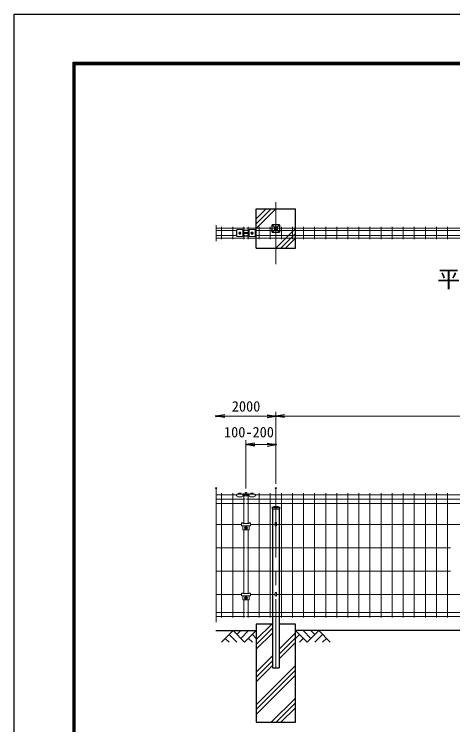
# Model space of a CAD drawing. Units: millimetres, scale not verified. Extents: x -4200 to 4200, y -2970 to 2970.
# Drawn here: x -4200 to -2189, y -285 to 2970 of the extents above; entities that cross this region are included whole.
import ezdxf
from ezdxf.enums import TextEntityAlignment as Align

# ---------------------------------------------------------------- set-up
doc = ezdxf.new("R2010")
doc.units = ezdxf.units.MM
doc.header["$LTSCALE"] = 10
doc.header["$PDMODE"] = 32
doc.header["$PDSIZE"] = 5
doc.linetypes.add('USER1', pattern=[50.8, 31.75, -6.35, 6.35, -6.35])
for name, color, linetype, lineweight in [('0-0_D-BGD', 7, 'Continuous', 25), ('0-1_D-STR4', 7, 'Continuous', 25), ('0-2_D-STR-DIM', 7, 'Continuous', 13), ('0-3_D-STR3', 3, 'Continuous', 13), ('0-4_D-BMK', 2, 'USER1', 13), ('0-5_D-STR1', 1, 'Continuous', 25), ('0-6_D-STR2', 7, 'Continuous', 13), ('0-7_D-DCR-HCH', 7, 'Continuous', 13), ('0-B_D-TTL-TXT', 7, 'Continuous', 25), ('0-C_D-TTL', 7, 'Continuous', 25)]:
    doc.layers.add(name, color=color, linetype=linetype, lineweight=lineweight)
doc.layers.add('0-8_0', color=7, linetype='Continuous')
doc.layers.add('0-9_Defpoints', color=7, linetype='Continuous')
doc.styles.add('ＭＳ ゴシック', font='')
doc.styles.get('ＭＳ ゴシック').set_extended_font_data('MS Gothic')

# ---------------------------------------------------------------- blocks, each defined once
blk = doc.blocks.new('_Open')
at = {"layer": '0-8_0'}
blk.add_line((-10, 1.667), (0, 0), dxfattribs=at)
blk.add_lwpolyline([(-10, -1.667), (0, 0), (-10, 0)], dxfattribs=at)

msp = doc.modelspace()

# ---------------------------------------------------------------- linework, layer by layer
at = {"layer": '0-0_D-BGD'}
for p, q in [((-3275.95, 146.38), (-3090.45, 146.38)), ((-1090.45, 146.38), (-2910.45, 146.38))]:
    msp.add_line(p, q, dxfattribs=at)
at = {"layer": '0-1_D-STR4'}
for p, q in [((-3090.45, 2078.29), (-2910.45, 2078.29)), ((-3090.45, 1898.29), (-3090.45, 2078.29)), ((-2910.45, 1898.29), (-2910.45, 2078.29)), ((-3090.45, 1898.29), (-2910.45, 1898.29))]:
    msp.add_line(p, q, dxfattribs=at)
msp.add_lwpolyline([(-3015.95, 176.38), (-3090.45, 176.38), (-3090.45, -273.62), (-2910.45, -273.62), (-2910.45, 176.38), (-2984.95, 176.38)], dxfattribs=at)
at = {"layer": '0-2_D-STR-DIM'}
for p, q in [((-3273.97, 2003.08), (-3273.97, 1930.88)), ((-3000.45, 818.64), (-3000.45, 1148.64)), ((-3000.45, 818.64), (-3000.45, 1148.64)), ((-3040.45, 1128.64), (-3233.97, 1128.64)), ((-2960.45, 1128.64), (-1040.45, 1128.64)), ((-3137.38, 796.78), (-3137.38, 1018.64)), ((-3000.45, 818.64), (-3000.45, 1018.64)), ((-3097.38, 998.64), (-3040.45, 998.64)), ((-3273.97, 798.64), (-3273.97, 185.56))]:
    msp.add_line(p, q, dxfattribs=at)
at = {"layer": '0-3_D-STR3'}
for p, q in [((-3180.41, 1980.89), (-3180.41, 1953.89)), ((-3178.91, 1980.89), (-3180.41, 1980.89)), ((-3180.41, 1953.89), (-3178.91, 1953.89)), ((-3178.91, 1983.47), (-3151.91, 1983.47)), ((-3178.91, 1983.47), (-3178.91, 1951.31)), ((-3167.96, 1971.81), (-3170.51, 1967.39)), ((-3167.96, 1962.98), (-3170.51, 1967.39)), ((-3168.24, 1969.51), (-3166.83, 1968.1)), ((-3168.24, 1965.27), (-3166.83, 1966.69)), ((-3162.86, 1971.81), (-3167.96, 1971.81)), ((-3162.86, 1962.98), (-3167.96, 1962.98)), ((-3167.53, 1970.22), (-3166.12, 1968.81)), ((-3167.53, 1964.56), (-3166.12, 1965.98)), ((-3163.29, 1970.22), (-3164.71, 1968.81)), ((-3163.29, 1964.56), (-3164.71, 1965.98)), ((-3162.58, 1969.51), (-3164, 1968.1)), ((-3162.58, 1965.27), (-3164, 1966.69)), ((-3162.86, 1971.81), (-3160.32, 1967.39)), ((-3162.86, 1962.98), (-3160.32, 1967.39)), ((-3151.91, 1983.47), (-3151.91, 1951.31)), ((-3122.91, 1980.89), (-3151.91, 1980.89)), ((-3151.91, 1953.89), (-3122.91, 1953.89)), ((-3150.91, 1969.89), (-3123.91, 1969.89)), ((-3150.91, 1964.89), (-3123.91, 1964.89)), ((-3122.91, 1983.47), (-3122.91, 1951.31)), ((-3122.91, 1983.47), (-3095.91, 1983.47)), ((-3111.96, 1971.81), (-3114.51, 1967.39)), ((-3111.96, 1962.98), (-3114.51, 1967.39)), ((-3112.24, 1969.51), (-3110.83, 1968.1)), ((-3112.24, 1965.27), (-3110.83, 1966.69)), ((-3106.86, 1971.81), (-3111.96, 1971.81)), ((-3106.86, 1962.98), (-3111.96, 1962.98)), ((-3111.53, 1970.22), (-3110.12, 1968.81)), ((-3111.53, 1964.56), (-3110.12, 1965.98)), ((-3107.29, 1970.22), (-3108.71, 1968.81)), ((-3107.29, 1964.56), (-3108.71, 1965.98)), ((-3106.58, 1969.51), (-3108, 1968.1)), ((-3106.58, 1965.27), (-3108, 1966.69)), ((-3106.86, 1971.81), (-3104.32, 1967.39)), ((-3106.86, 1962.98), (-3104.32, 1967.39)), ((-3095.91, 1983.47), (-3095.91, 1951.31)), ((-3094.41, 1980.89), (-3095.91, 1980.89)), ((-3095.91, 1953.89), (-3094.41, 1953.89)), ((-3094.41, 1953.89), (-3094.41, 1980.89)), ((-3178.91, 1951.31), (-3151.91, 1951.31)), ((-3122.91, 1951.31), (-3095.91, 1951.31)), ((-3180.42, 764.55), (-3180.42, 769.95)), ((-3180.42, 769.95), (-3178.92, 769.95)), ((-3180.42, 764.55), (-3178.92, 764.55)), ((-3178.92, 771.55), (-3151.92, 771.55)), ((-3178.92, 771.55), (-3178.92, 764.05)), ((-3174.92, 760.05), (-3155.92, 760.05)), ((-3170.93, 771.55), (-3170.93, 776.18)), ((-3169.55, 776.55), (-3161.29, 776.55)), ((-3168.17, 771.55), (-3168.17, 776.18)), ((-3162.67, 771.55), (-3162.67, 776.18)), ((-3159.91, 776.18), (-3159.91, 771.55)), ((-3151.92, 771.55), (-3151.92, 764.05)), ((-3151.92, 769.95), (-3122.92, 769.95)), ((-3151.92, 764.55), (-3122.92, 764.55)), ((-3122.92, 771.55), (-3122.92, 764.05)), ((-3122.92, 771.55), (-3095.92, 771.55)), ((-3118.92, 760.05), (-3099.92, 760.05)), ((-3114.93, 771.55), (-3114.93, 776.18)), ((-3113.56, 776.55), (-3105.3, 776.55)), ((-3112.18, 771.55), (-3112.18, 776.18)), ((-3106.67, 771.55), (-3106.67, 776.18)), ((-3103.92, 776.18), (-3103.92, 771.55)), ((-3095.92, 771.55), (-3095.92, 764.05)), ((-3095.92, 769.95), (-3094.42, 769.95)), ((-3095.92, 764.55), (-3094.42, 764.55)), ((-3094.42, 769.95), (-3094.42, 764.55)), ((-3157.41, 639.68), (-3157.41, 626.88)), ((-3157.41, 639.68), (-3151.41, 639.68)), ((-3157.41, 626.88), (-3117.41, 626.88)), ((-3151.41, 626.88), (-3151.41, 607.88)), ((-3137.88, 620.88), (-3137.88, 618.88)), ((-3136.88, 620.88), (-3136.88, 618.88)), ((-3123.41, 639.68), (-3117.41, 639.68)), ((-3123.41, 639.68), (-3123.41, 636.78)), ((-3123.41, 626.88), (-3123.41, 607.88)), ((-3117.41, 639.68), (-3117.41, 626.88)), ((-3003.05, 640.54), (-3003.05, 628.38)), ((-2997.85, 640.54), (-2997.85, 628.38)), ((-3151.41, 607.88), (-3123.41, 607.88)), ((-3140.88, 617.88), (-3138.88, 617.88)), ((-3140.88, 616.88), (-3138.88, 616.88)), ((-3137.88, 613.88), (-3137.88, 615.88)), ((-3136.88, 613.88), (-3136.88, 615.88)), ((-3133.88, 617.88), (-3135.88, 617.88)), ((-3133.88, 616.88), (-3135.88, 616.88)), ((-3157.41, 318.68), (-3157.41, 305.88)), ((-3157.41, 318.68), (-3151.41, 318.68)), ((-3157.41, 305.88), (-3117.41, 305.88)), ((-3151.41, 305.88), (-3151.41, 286.88)), ((-3140.88, 296.88), (-3138.88, 296.88)), ((-3140.88, 295.88), (-3138.88, 295.88)), ((-3137.88, 299.88), (-3137.88, 297.88)), ((-3137.88, 292.88), (-3137.88, 294.88)), ((-3136.88, 299.88), (-3136.88, 297.88)), ((-3136.88, 292.88), (-3136.88, 294.88)), ((-3133.88, 296.88), (-3135.88, 296.88)), ((-3133.88, 295.88), (-3135.88, 295.88)), ((-3123.41, 318.68), (-3117.41, 318.68)), ((-3123.41, 318.68), (-3123.41, 315.78)), ((-3123.41, 305.88), (-3123.41, 286.88)), ((-3117.41, 318.68), (-3117.41, 305.88)), ((-3003.05, 319.54), (-3003.05, 307.38)), ((-2997.85, 319.54), (-2997.85, 307.38)), ((-3151.41, 286.88), (-3123.41, 286.88))]:
    msp.add_line(p, q, dxfattribs=at)
for points in [[(-3151.41, 639.68), (-3151.41, 636.78), (-3123.41, 636.78)], [(-3151.41, 318.68), (-3151.41, 315.78), (-3123.41, 315.78)]]:
    msp.add_lwpolyline(points, dxfattribs=at)
for centre, radius in [((-3165.41, 1967.39), 4.41), ((-3109.41, 1967.39), 4.41), ((-3137.38, 617.38), 6.5), ((-3137.38, 296.38), 6.5)]:
    msp.add_circle(centre, radius, dxfattribs=at)
for centre, radius, start, end in [((-3167.89, 1969.87), 0.5, 44.99953, 224.99952), ((-3167.89, 1964.92), 0.5, 135, 314.99998), ((-3165.41, 1968.64), 3.75, 57.53826, 122.46174), ((-3165.41, 1966.14), 3.75, 237.53826, 302.46174), ((-3167.53, 1967.39), 1, 314.99999, 45), ((-3165.41, 1969.51), 1, 225.00001, 314.99999), ((-3165.41, 1965.27), 1, 45, 135), ((-3163.29, 1967.39), 1, 135, 225.00001), ((-3162.94, 1969.87), 0.5, 315, 135), ((-3162.94, 1964.92), 0.5, 225.00001, 44.99999), ((-3150.91, 1967.39), 2.5, 90, 113.57818), ((-3150.91, 1967.39), 2.5, 246.42182, 270), ((-3123.91, 1967.39), 2.5, 66.42182, 90), ((-3123.91, 1967.39), 2.5, 270, 293.57818), ((-3111.89, 1969.87), 0.5, 44.99953, 224.99952), ((-3111.89, 1964.92), 0.5, 135, 314.99998), ((-3109.41, 1968.64), 3.75, 57.53826, 122.46174), ((-3109.41, 1966.14), 3.75, 237.53826, 302.46174), ((-3111.53, 1967.39), 1, 314.99999, 45), ((-3109.41, 1969.51), 1, 225.00001, 314.99999), ((-3109.41, 1965.27), 1, 45, 135), ((-3107.29, 1967.39), 1, 135, 225.00001), ((-3106.94, 1969.87), 0.5, 315, 135), ((-3106.94, 1964.92), 0.5, 225.00001, 44.99999), ((-3174.92, 764.05), 4, 180, 270), ((-3169.55, 773.79), 2.75, 60, 120), ((-3165.42, 766.09), 10.46, 74.73852, 105.26148), ((-3161.29, 773.79), 2.75, 60, 120), ((-3155.92, 764.05), 4, 270, 0), ((-3118.92, 764.05), 4, 180, 270), ((-3113.56, 773.79), 2.75, 60, 120), ((-3109.43, 766.09), 10.46, 74.73852, 105.26148), ((-3105.3, 773.79), 2.75, 60, 120), ((-3099.92, 764.05), 4, 270, 0), ((-3138.88, 618.88), 1, 270, 0.00001), ((-3137.38, 620.88), 0.5, 0, 179.99999), ((-3135.88, 618.88), 1, 180.00001, 270), ((-3000.45, 628.38), 2.6, 180, 0), ((-3140.88, 617.38), 0.5, 90.00001, 270), ((-3138.88, 615.88), 1, 0, 90), ((-3137.38, 613.88), 0.5, 180.00002, 0.00001), ((-3135.88, 615.88), 1, 90, 180.00001), ((-3133.88, 617.38), 0.5, 270.00049, 90.00046), ((-3140.88, 296.38), 0.5, 90.00001, 270), ((-3138.88, 297.88), 1, 270, 0.00001), ((-3138.88, 294.88), 1, 0, 90), ((-3137.38, 299.88), 0.5, 0, 179.99999), ((-3135.88, 297.88), 1, 180.00001, 270), ((-3135.88, 294.88), 1, 90, 180.00001), ((-3133.88, 296.38), 0.5, 270.00049, 90.00046), ((-3000.45, 307.38), 2.6, 180, 0), ((-3137.38, 292.88), 0.5, 180.00002, 0.00001)]:
    msp.add_arc(centre, radius, start, end, dxfattribs=at)
for centre in [(-3000.45, 640.53), (-3000.45, 319.53)]:
    msp.add_ellipse(centre, major_axis=(-2.6, 0), ratio=0.649974, start_param=3.1415927, end_param=6.2831853, dxfattribs=at)
at = {"layer": '0-4_D-BMK'}
for p, q in [((-3000.45, 2108.89), (-3000.45, 1825.19)), ((-3000.45, 798.64), (-3000.45, -53.62))]:
    msp.add_line(p, q, dxfattribs=at)
at = {"layer": '0-5_D-STR1'}
for p, q in [((-2983.95, 2004.79), (-3016.95, 2004.79)), ((-3006.45, 1994.29), (-3016.95, 2004.79)), ((-3016.95, 1971.79), (-3016.95, 2004.79)), ((-2994.45, 1994.29), (-2983.95, 2004.79)), ((-2983.95, 2004.79), (-2983.95, 1971.79)), ((-3006.45, 1982.29), (-3016.95, 1971.79)), ((-3016.95, 1971.79), (-2983.95, 1971.79)), ((-2983.95, 1971.79), (-2994.45, 1982.29)), ((-3016.95, 711.38), (-3006.45, 715.38)), ((-3016.95, 711.38), (-2983.95, 711.38)), ((-3016.95, 711.38), (-3016.95, 704.38)), ((-3016.95, 704.38), (-2983.95, 704.38)), ((-3015.95, 704.38), (-3015.95, -23.62)), ((-3006.45, 715.38), (-2994.45, 715.38)), ((-2984.95, 704.38), (-2984.95, -23.62)), ((-3015.95, -23.62), (-2984.95, -23.62))]:
    msp.add_line(p, q, dxfattribs=at)
for points in [[(-2994.45, 1994.29), (-3006.45, 1994.29), (-3006.45, 1982.29)], [(-2994.45, 1994.29), (-2994.45, 1982.29), (-3006.45, 1982.29)], [(-2994.45, 715.38), (-2983.95, 711.38), (-2983.95, 704.38)]]:
    msp.add_lwpolyline(points, dxfattribs=at)
at = {"layer": '0-6_D-STR2'}
for p, q in [((-3273.97, 1989.99), (-3140.41, 1989.99)), ((-3248.93, 1995.39), (-3248.93, 1939.39)), ((-3198.16, 1995.39), (-3198.16, 1939.39)), ((-3147.39, 1995.39), (-3147.39, 1939.39)), ((-3134.41, 1989.99), (-1140.41, 1989.99)), ((-3127.44, 1995.39), (-3127.44, 1939.39)), ((-3076.67, 1995.39), (-3076.67, 1939.39)), ((-3025.9, 1995.39), (-3025.9, 1939.39)), ((-2975.13, 1995.39), (-2975.13, 1939.39)), ((-2924.36, 1995.39), (-2924.36, 1939.39)), ((-2873.59, 1995.39), (-2873.59, 1939.39)), ((-2822.82, 1995.39), (-2822.82, 1939.39)), ((-2772.05, 1995.39), (-2772.05, 1939.39)), ((-2721.28, 1995.39), (-2721.28, 1939.39)), ((-2670.51, 1995.39), (-2670.51, 1939.39)), ((-2619.74, 1995.39), (-2619.74, 1939.39)), ((-2568.98, 1995.39), (-2568.98, 1939.39)), ((-2518.21, 1995.39), (-2518.21, 1939.39)), ((-2467.44, 1995.39), (-2467.44, 1939.39)), ((-2416.67, 1995.39), (-2416.67, 1939.39)), ((-2365.9, 1995.39), (-2365.9, 1939.39)), ((-2315.13, 1995.39), (-2315.13, 1939.39)), ((-2264.36, 1995.39), (-2264.36, 1939.39)), ((-2213.59, 1995.39), (-2213.59, 1939.39)), ((-3273.97, 1978.69), (-3178.91, 1978.69)), ((-3273.97, 1956.09), (-3178.91, 1956.09)), ((-3151.91, 1978.69), (-3140.41, 1978.69)), ((-3151.91, 1956.09), (-3140.41, 1956.09)), ((-3134.41, 1978.69), (-3122.91, 1978.69)), ((-3134.41, 1956.09), (-3122.91, 1956.09)), ((-3095.91, 1978.69), (-1140.41, 1978.69)), ((-3095.91, 1956.09), (-1140.41, 1956.09)), ((-3273.97, 1944.79), (-3140.41, 1944.79)), ((-3134.41, 1944.79), (-1140.41, 1944.79)), ((-3178.92, 767.95), (-3273.97, 767.95)), ((-3248.97, 776.38), (-3248.97, 206.38)), ((-3198.2, 776.38), (-3198.2, 206.38)), ((-3140.41, 767.95), (-3151.92, 767.95)), ((-3147.43, 776.38), (-3147.43, 636.78)), ((-3122.92, 767.95), (-3134.41, 767.95)), ((-3127.4, 776.38), (-3127.4, 636.78)), ((-1178.9, 767.95), (-3095.92, 767.95)), ((-3076.63, 776.38), (-3076.63, 206.38)), ((-3025.86, 776.38), (-3025.86, 206.38)), ((-2975.09, 776.38), (-2975.09, 206.38)), ((-2924.32, 776.38), (-2924.32, 206.38)), ((-2873.55, 776.38), (-2873.55, 206.38)), ((-2822.78, 776.38), (-2822.78, 206.38)), ((-2772.01, 776.38), (-2772.01, 206.38)), ((-2721.24, 776.38), (-2721.24, 206.38)), ((-2670.47, 776.38), (-2670.47, 206.38)), ((-2619.7, 776.38), (-2619.7, 206.38)), ((-2568.94, 776.38), (-2568.94, 206.38)), ((-2518.17, 776.38), (-2518.17, 206.38)), ((-2467.4, 776.38), (-2467.4, 206.38)), ((-2416.63, 776.38), (-2416.63, 206.38)), ((-2365.86, 776.38), (-2365.86, 206.38)), ((-2315.09, 776.38), (-2315.09, 206.38)), ((-2264.32, 776.38), (-2264.32, 206.38)), ((-2213.55, 776.38), (-2213.55, 206.38)), ((-3140.41, 748.38), (-3273.97, 748.38)), ((-3140.41, 728.8), (-3273.97, 728.8)), ((-1140.4, 748.38), (-3134.41, 748.38)), ((-1140.4, 728.8), (-3134.41, 728.8)), ((-3157.41, 632.38), (-3273.97, 632.38)), ((-3003.05, 632.38), (-3117.41, 632.38)), ((-1157.41, 632.38), (-2997.85, 632.38)), ((-3147.43, 607.88), (-3147.43, 315.78)), ((-3127.4, 607.88), (-3127.4, 315.78)), ((-3140.43, 525.38), (-3273.97, 525.38)), ((-2200.46, 525.38), (-3134.4, 525.38)), ((-3140.43, 418.38), (-3273.97, 418.38)), ((-2200.46, 418.38), (-3134.4, 418.38)), ((-3157.41, 311.38), (-3273.97, 311.38)), ((-3003.05, 311.38), (-3117.41, 311.38)), ((-1157.44, 311.38), (-2997.85, 311.38)), ((-3147.43, 286.88), (-3147.43, 206.38)), ((-3127.4, 286.88), (-3127.4, 206.38)), ((-3140.41, 229.4), (-3273.97, 229.4)), ((-1140.4, 229.4), (-3134.41, 229.4)), ((-3140.41, 211.78), (-3273.97, 211.78)), ((-1140.4, 211.78), (-3134.41, 211.78))]:
    msp.add_line(p, q, dxfattribs=at)
at = {"layer": '0-7_D-DCR-HCH'}
for p, q in [((-3090.45, 1988.29), (-3000.45, 2078.29)), ((-3090.45, 2010.39), (-3022.55, 2078.29)), ((-3090.45, 2032.49), (-3044.65, 2078.29)), ((-2910.45, 1988.29), (-3000.45, 1898.29)), ((-2910.45, 1966.2), (-2978.36, 1898.29)), ((-2910.45, 1944.1), (-2956.26, 1898.29)), ((-3090.45, 105.17), (-3019.25, 176.38)), ((-3196.88, 146.38), (-3250.09, 93.16)), ((-3196.88, 146.38), (-3143.67, 93.16)), ((-3179.14, 128.64), (-3161.4, 146.38)), ((-3161.4, 110.9), (-3125.93, 146.38)), ((-3143.67, 93.16), (-3090.45, 146.38)), ((-3090.45, 83.07), (-3015.95, 157.57)), ((-3090.45, 60.98), (-3015.95, 135.48)), ((-2984.95, 61.47), (-2910.45, 135.97)), ((-2857.24, 93.16), (-2910.45, 146.38)), ((-2839.5, 110.9), (-2874.98, 146.38)), ((-2804.03, 146.38), (-2857.24, 93.16)), ((-2821.67, 128.55), (-2839.5, 146.38)), ((-2804.03, 146.38), (-2750.82, 93.16)), ((-3232.35, 110.9), (-3214.53, 93.16)), ((-3214.62, 128.64), (-3178.98, 93.16)), ((-3125.93, 110.9), (-3108.11, 93.16)), ((-3108.19, 128.64), (-3090.45, 110.98)), ((-2984.95, 39.37), (-2910.45, 113.87)), ((-2892.72, 128.64), (-2910.45, 110.98)), ((-2874.98, 110.9), (-2892.8, 93.16)), ((-2786.29, 128.64), (-2821.93, 93.16)), ((-2768.56, 110.9), (-2786.37, 93.16)), ((-2984.95, 17.28), (-2910.45, 91.78)), ((-3090.45, -44.03), (-3015.95, 30.47)), ((-3090.45, -66.13), (-3015.95, 8.37)), ((-3090.45, -193.23), (-2910.45, -13.23)), ((-3090.45, -88.22), (-3015.95, -13.72)), ((-3090.45, -215.33), (-2910.45, -35.33)), ((-3090.45, -237.42), (-2910.45, -57.42)), ((-3021.65, -273.62), (-2910.45, -162.43)), ((-2999.55, -273.62), (-2910.45, -184.53)), ((-2977.45, -273.62), (-2910.45, -206.62))]:
    msp.add_line(p, q, dxfattribs=at)
at = {"layer": '0-9_Defpoints'}
for p in [(-3273.97, 1128.64), (-3000.45, 998.64), (-3273.97, 798.64), (-3000.45, 798.64), (-3137.38, 776.78)]:
    msp.add_point(p, dxfattribs=at)
at = {"layer": '0-C_D-TTL', "color": 2}
msp.add_lwpolyline([(-4200, 2970), (4200, 2970), (4200, -2970), (-4200, -2970)], close=True, dxfattribs=at)
at = {"layer": '0-C_D-TTL'}
for points in [[(-3930, 2750), (3930, 2750), (3930, -2750), (-3930, -2750)], [(-3927.5, 2747.5), (3927.5, 2747.5), (3927.5, -2747.5), (-3927.5, -2747.5)], [(-3925, 2745), (3925, 2745), (3925, -2745), (-3925, -2745)], [(-3922.5, 2742.5), (3922.5, 2742.5), (3922.5, -2742.5), (-3922.5, -2742.5)], [(-3920, 2740), (3920, 2740), (3920, -2740), (-3920, -2740)]]:
    msp.add_lwpolyline(points, close=True, dxfattribs=at)

# ---------------------------------------------------------------- block references
at = {"layer": '0-2_D-STR-DIM', "xscale": 4, "yscale": 4, "rotation": 180}
for p in [(-3273.97, 1128.64), (-3000.45, 1128.64), (-3137.38, 998.64)]:
    msp.add_blockref('_Open', p, dxfattribs=at)
at = {"layer": '0-2_D-STR-DIM', "xscale": 4, "yscale": 4}
for p in [(-3000.45, 1128.64), (-3000.45, 998.64)]:
    msp.add_blockref('_Open', p, dxfattribs=at)

# ---------------------------------------------------------------- texts
at = {"layer": '0-2_D-STR-DIM', "style": 'ＭＳ ゴシック'}
for s, p in [('2000', (-3202.46, 1135.38)), ('100-200', (-3238.23, 1017.25))]:
    msp.add_text(s, height=48.09, dxfattribs=at).set_placement(p, align=Align.BOTTOM_LEFT)
at = {"layer": '0-B_D-TTL-TXT', "style": 'ＭＳ ゴシック'}
msp.add_text('平\u3000面\u3000図', height=76.98, dxfattribs=at).set_placement((-2260.35, 1695.1), align=Align.BOTTOM_LEFT)

doc.saveas('drawing.dxf')
